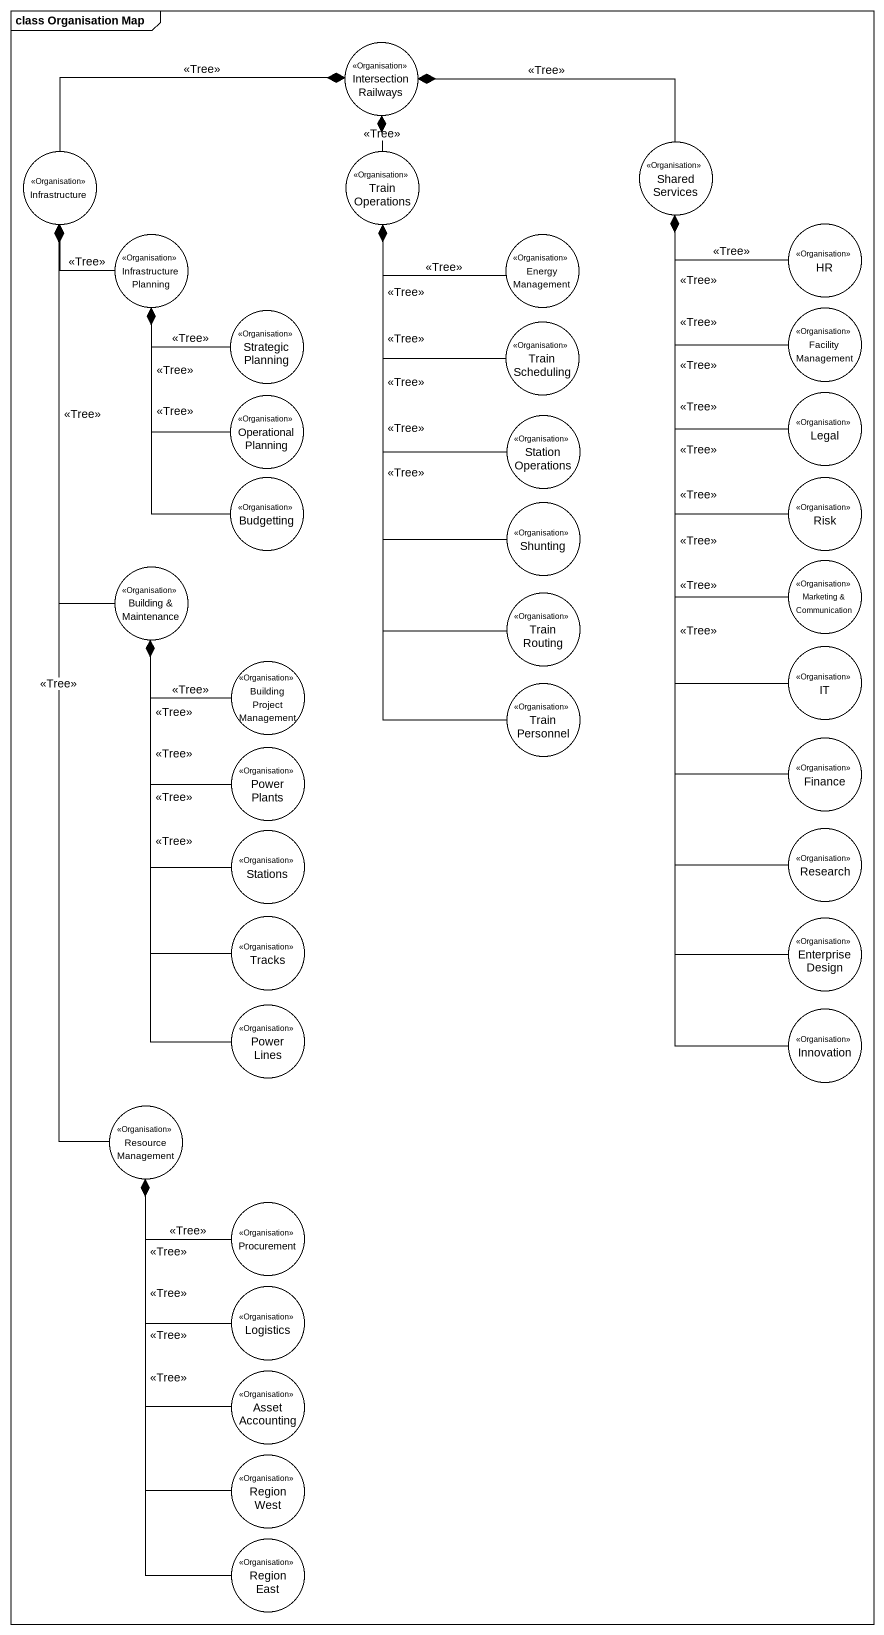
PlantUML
@startuml
mainframe class Organisation Map
usecase "Intersection Railways" as Intersection_Railways <<Organisation>>
usecase "Shared Services" as Shared_Services <<Organisation>>
usecase Infrastructure <<Organisation>>
usecase "Train Operations" as Train_Operations <<Organisation>>
usecase "Infrastructure Planning" as Infrastructure_Planning <<Organisation>>
usecase "Energy Management" as Energy_Management <<Organisation>>
usecase HR <<Organisation>>
usecase "Strategic Planning" as Strategic_Planning <<Organisation>>
usecase "Train Scheduling" as Train_Scheduling <<Organisation>>
usecase "Facility Management" as Facility_Management <<Organisation>>
usecase "Operational Planning" as Operational_Planning <<Organisation>>
usecase "Station Operations" as Station_Operations <<Organisation>>
usecase Legal <<Organisation>>
usecase Budgetting <<Organisation>>
usecase Shunting <<Organisation>>
usecase Risk <<Organisation>>
usecase "Building & Maintenance" as Building_Maintenance <<Organisation>>
usecase "Marketing & Communication" as Marketing_Communication <<Organisation>>
usecase "Train Routing" as Train_Routing <<Organisation>>
usecase "Building Project Management" as Building_Project_Management <<Organisation>>
usecase IT <<Organisation>>
usecase "Train Personnel" as Train_Personnel <<Organisation>>
usecase "Power Plants" as Power_Plants <<Organisation>>
usecase Finance <<Organisation>>
usecase Stations <<Organisation>>
usecase Research <<Organisation>>
usecase Tracks <<Organisation>>
usecase "Enterprise Design" as Enterprise_Design <<Organisation>>
usecase "Power Lines" as Power_Lines <<Organisation>>
usecase Innovation <<Organisation>>
usecase "Resource Management" as Resource_Management <<Organisation>>
usecase Procurement <<Organisation>>
usecase Logistics <<Organisation>>
usecase "Asset Accounting" as Asset_Accounting <<Organisation>>
usecase "Region West" as Region_West <<Organisation>>
usecase "Region East" as Region_East <<Organisation>>
Intersection_Railways *-right- Shared_Services : <<Tree>>
Intersection_Railways *-left- Infrastructure : <<Tree>>
Intersection_Railways *-- Train_Operations : <<Tree>>
Shared_Services *-right- HR : <<Tree>>
Shared_Services *-- Facility_Management : <<Tree>>
Shared_Services *-- Legal : <<Tree>>
Shared_Services *-- Risk : <<Tree>>
Shared_Services *-- Marketing_Communication : <<Tree>>
Shared_Services *-- IT : <<Tree>>
Shared_Services *-- Finance : <<Tree>>
Shared_Services *-- Research : <<Tree>>
Shared_Services *-- Enterprise_Design : <<Tree>>
Shared_Services *-- Innovation : <<Tree>>
Infrastructure *-- Infrastructure_Planning : <<Tree>>
Infrastructure *-- Building_Maintenance : <<Tree>>
Infrastructure *-- Resource_Management : <<Tree>>
Train_Operations *-right- Energy_Management : <<Tree>>
Train_Operations *-- Train_Scheduling : <<Tree>>
Train_Operations *-- Station_Operations : <<Tree>>
Train_Operations *-- Shunting : <<Tree>>
Train_Operations *-- Train_Routing : <<Tree>>
Train_Operations *-- Train_Personnel : <<Tree>>
Infrastructure_Planning *-- Strategic_Planning : <<Tree>>
Infrastructure_Planning *-- Operational_Planning : <<Tree>>
Infrastructure_Planning *-- Budgetting : <<Tree>>
Building_Maintenance *-- Building_Project_Management : <<Tree>>
Building_Maintenance *-- Power_Plants : <<Tree>>
Building_Maintenance *-- Stations : <<Tree>>
Building_Maintenance *-- Tracks : <<Tree>>
Building_Maintenance *-- Power_Lines : <<Tree>>
Resource_Management *-- Procurement : <<Tree>>
Resource_Management *-- Logistics : <<Tree>>
Resource_Management *-- Asset_Accounting : <<Tree>>
Resource_Management *-- Region_West : <<Tree>>
Resource_Management *-- Region_East : <<Tree>>
@enduml
